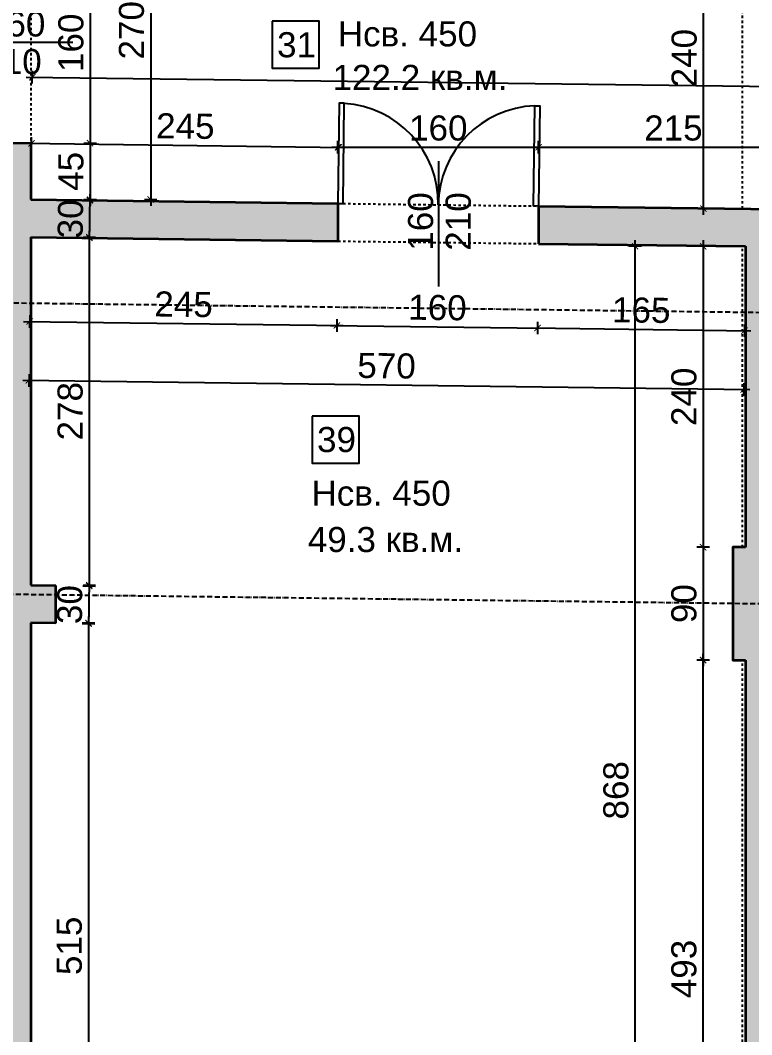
# Model space of a CAD drawing. Header units: inches. Extents: x -72385 to 39588, y -6525 to 66685.
# Drawn here: x -45348 to -44765, y 22470 to 23279 of the extents above; entities that cross this region are included whole.
import ezdxf

# ---------------------------------------------------------------- set-up
doc = ezdxf.new("R2010")
doc.units = ezdxf.units.IN
doc.header["$MEASUREMENT"] = 0
doc.linetypes.add('DashDot', pattern=[0.6, 0.4, -0.1, 0, -0.1])
doc.linetypes.add('Hidden', pattern=[0.4, 0.2, -0.2])
for name, color, linetype, lineweight in [('Врати', 251, 'Continuous', 25), ('Линия на разрез', 252, 'DashDot', 25), ('Надписи Hсв', 252, 'Continuous', 25), ('Надписи врати', 252, 'Continuous', 25), ('Надписи коти вътрешни', 252, 'Continuous', 25), ('Надписи номера на пом.', 252, 'Continuous', 25), ('Надписи площ', 252, 'Continuous', 25), ('Оси', 252, 'DashDot', 25), ('Пунктир', 253, 'Hidden', 25), ('Разрезни линии', 7, 'Continuous', 35), ('Щрих стени', 254, 'Continuous', 25)]:
    doc.layers.add(name, color=color, linetype=linetype, lineweight=lineweight)
doc.styles.add('Arial Regular', font='arial.ttf')
doc.styles.get("Standard").update_dxf_attribs({"font": 'arial.ttf'})
doc.dimstyles.new('Annotative', dxfattribs={"dimscale": 0, "dimtxt": 20, "dimasz": 5, "dimexe": 5, "dimexo": 5, "dimgap": 5, "dimtad": 1, "dimdec": 0, "dimzin": 0, "dimdsep": 46, "dimtxsty": 'Standard', "dimblk": 'ARCHTICK', "dimcen": 5, "dimdle": 5, "dimadec": 0, "dimazin": 0, "dimtfac": 1, "dimtdec": 0, "dimtofl": 0, "dimtmove": 0, "dimatfit": 3, "dimldrblk": 'ARCHTICK', "dimfxl": 5, "dimfxlon": 1, "dimtolj": 1, "dimtzin": 0, "dimarcsym": 1})

# ---------------------------------------------------------------- blocks, each defined once
blk = doc.blocks.new('_ArchTick')
at = {"color": 0, "linetype": 'ByBlock', "const_width": 0.15}
blk.add_lwpolyline([(-0.5, -0.5), (0.5, 0.5)], dxfattribs=at)
blk = doc.blocks.new('*D7415')
at = {"layer": 'Defpoints', "color": 0, "ltscale": 50, "transparency": 16777216}
for p in [(-45339.84, 22798.56), (-45339.84, 22283.52), (-45293.79, 22283.52)]:
    blk.add_point(p, dxfattribs=at)
at = {"layer": 'Надписи коти вътрешни', "color": 0, "lineweight": -2, "ltscale": 50, "transparency": 16777216}
for p, q in [((-45293.79, 22803.56), (-45293.79, 22278.52)), ((-45298.79, 22798.56), (-45288.79, 22798.56)), ((-45298.79, 22283.52), (-45288.79, 22283.52))]:
    blk.add_line(p, q, dxfattribs=at)
at = {"layer": 'Надписи коти вътрешни', "color": 0, "lineweight": -2, "ltscale": 50, "transparency": 16777216, "xscale": 5, "yscale": 5, "zscale": 5}
for p, rotation in [((-45293.79, 22798.56), 90), ((-45293.79, 22283.52), 270)]:
    blk.add_blockref('_ArchTick', p, dxfattribs=dict(at, rotation=rotation))
at = {"layer": 'Надписи коти вътрешни', "color": 0, "ltscale": 50, "transparency": 16777216, "insert": (-45309, 22541.04), "char_height": 20, "attachment_point": 5, "rotation": 90}
blk.add_mtext('\\A1;515', dxfattribs=at)
blk = doc.blocks.new('*D7414')
at = {"layer": 'Defpoints', "color": 0, "ltscale": 50, "transparency": 16777216}
for p in [(-45319.84, 22828.31), (-45320.22, 22798.31), (-45293.73, 22797.97)]:
    blk.add_point(p, dxfattribs=at)
at = {"layer": 'Надписи коти вътрешни', "color": 0, "lineweight": -2, "ltscale": 50, "transparency": 16777216}
for p, q in [((-45298.34, 22828.03), (-45288.35, 22827.91)), ((-45293.28, 22832.97), (-45293.79, 22792.97)), ((-45298.73, 22798.04), (-45288.73, 22797.91))]:
    blk.add_line(p, q, dxfattribs=at)
at = {"layer": 'Надписи коти вътрешни', "color": 0, "lineweight": -2, "ltscale": 50, "transparency": 16777216, "xscale": 5, "yscale": 5, "zscale": 5}
for p, rotation in [((-45293.35, 22827.97), 89.2706286525493), ((-45293.73, 22797.97), 269.2706286525493)]:
    blk.add_blockref('_ArchTick', p, dxfattribs=dict(at, rotation=rotation))
at = {"layer": 'Надписи коти вътрешни', "color": 0, "ltscale": 50, "transparency": 16777216, "insert": (-45308.75, 22813.17), "char_height": 20, "attachment_point": 5, "rotation": 89.27063}
blk.add_mtext('\\A1;30', dxfattribs=at)
blk = doc.blocks.new('*D7413')
at = {"layer": 'Defpoints', "color": 0, "ltscale": 50, "transparency": 16777216}
for p in [(-45339.84, 23106.09), (-45339.84, 22828.56), (-45293.16, 22828.56)]:
    blk.add_point(p, dxfattribs=at)
at = {"layer": 'Надписи коти вътрешни', "color": 0, "lineweight": -2, "ltscale": 50, "transparency": 16777216}
for p, q in [((-45293.16, 23111.09), (-45293.16, 22823.56)), ((-45298.16, 23106.09), (-45288.16, 23106.09)), ((-45298.16, 22828.56), (-45288.16, 22828.56))]:
    blk.add_line(p, q, dxfattribs=at)
at = {"layer": 'Надписи коти вътрешни', "color": 0, "lineweight": -2, "ltscale": 50, "transparency": 16777216, "xscale": 5, "yscale": 5, "zscale": 5}
for p, rotation in [((-45293.16, 23106.09), 90), ((-45293.16, 22828.56), 270)]:
    blk.add_blockref('_ArchTick', p, dxfattribs=dict(at, rotation=rotation))
at = {"layer": 'Надписи коти вътрешни', "color": 0, "ltscale": 50, "transparency": 16777216, "insert": (-45308.37, 22967.32), "char_height": 20, "attachment_point": 5, "rotation": 90}
blk.add_mtext('\\A1;278', dxfattribs=at)
blk = doc.blocks.new('*D2930')
at = {"layer": 'Defpoints', "color": 0, "ltscale": 50, "transparency": 16777216}
for p in [(-45339.84, 23106.09), (-45094.84, 23102.97), (-45095.69, 23035.72)]:
    blk.add_point(p, dxfattribs=at)
at = {"layer": 'Надписи коти вътрешни', "color": 0, "lineweight": -2, "ltscale": 50, "transparency": 16777216}
for p, q in [((-45345.69, 23038.9), (-45090.69, 23035.66)), ((-45340.63, 23043.84), (-45340.76, 23033.84)), ((-45095.63, 23040.72), (-45095.76, 23030.72))]:
    blk.add_line(p, q, dxfattribs=at)
at = {"layer": 'Надписи коти вътрешни', "color": 0, "lineweight": -2, "ltscale": 50, "transparency": 16777216, "xscale": 5, "yscale": 5, "zscale": 5}
for p, rotation in [((-45340.69, 23038.84), 179.2706286525496), ((-45095.69, 23035.72), 359.2706286525496)]:
    blk.add_blockref('_ArchTick', p, dxfattribs=dict(at, rotation=rotation))
at = {"layer": 'Надписи коти вътрешни', "color": 0, "ltscale": 50, "transparency": 16777216, "insert": (-45218, 23052.49), "char_height": 20, "attachment_point": 5, "rotation": 359.27063}
blk.add_mtext('\\A1;245', dxfattribs=at)
blk = doc.blocks.new('*D2931')
at = {"layer": 'Defpoints', "color": 0, "ltscale": 50, "transparency": 16777216}
for p in [(-45094.84, 23102.97), (-44934.84, 23100.93), (-44935.69, 23033.68)]:
    blk.add_point(p, dxfattribs=at)
at = {"layer": 'Надписи коти вътрешни', "color": 0, "lineweight": -2, "ltscale": 50, "transparency": 16777216}
for p, q in [((-45095.63, 23040.72), (-45095.76, 23030.72)), ((-44935.63, 23038.68), (-44935.76, 23028.68)), ((-45100.69, 23035.78), (-44930.69, 23033.62))]:
    blk.add_line(p, q, dxfattribs=at)
at = {"layer": 'Надписи коти вътрешни', "color": 0, "lineweight": -2, "ltscale": 50, "transparency": 16777216, "xscale": 5, "yscale": 5, "zscale": 5}
for p, rotation in [((-45095.69, 23035.72), 179.2706286525489), ((-44935.69, 23033.68), 359.2706286525489)]:
    blk.add_blockref('_ArchTick', p, dxfattribs=dict(at, rotation=rotation))
at = {"layer": 'Надписи коти вътрешни', "color": 0, "ltscale": 50, "transparency": 16777216, "insert": (-45015.5, 23049.91), "char_height": 20, "attachment_point": 5, "rotation": 359.27063}
blk.add_mtext('\\A1;160', dxfattribs=at)
blk = doc.blocks.new('*D2932')
at = {"layer": 'Defpoints', "color": 0, "ltscale": 50, "transparency": 16777216}
for p in [(-44934.84, 23100.93), (-44769.84, 23098.83), (-44770.69, 23031.58)]:
    blk.add_point(p, dxfattribs=at)
at = {"layer": 'Надписи коти вътрешни', "color": 0, "lineweight": -2, "ltscale": 50, "transparency": 16777216}
for p, q in [((-44935.63, 23038.68), (-44935.76, 23028.68)), ((-44940.69, 23033.75), (-44765.69, 23031.52)), ((-44770.63, 23036.58), (-44770.76, 23026.58))]:
    blk.add_line(p, q, dxfattribs=at)
at = {"layer": 'Надписи коти вътрешни', "color": 0, "lineweight": -2, "ltscale": 50, "transparency": 16777216, "xscale": 5, "yscale": 5, "zscale": 5}
for p, rotation in [((-44935.69, 23033.68), 179.2706286525474), ((-44770.69, 23031.58), 359.2706286525474)]:
    blk.add_blockref('_ArchTick', p, dxfattribs=dict(at, rotation=rotation))
at = {"layer": 'Надписи коти вътрешни', "color": 0, "ltscale": 50, "transparency": 16777216, "insert": (-44853, 23047.84), "char_height": 20, "attachment_point": 5, "rotation": 359.27063}
blk.add_mtext('\\A1;165', dxfattribs=at)
blk = doc.blocks.new('*D4601')
at = {"layer": 'Defpoints', "color": 0, "ltscale": 50, "transparency": 16777216}
for p in [(-45339.84, 23106.09), (-44769.84, 23098.83), (-44771.29, 22984.65)]:
    blk.add_point(p, dxfattribs=at)
at = {"layer": 'Надписи коти вътрешни', "color": 0, "lineweight": -2, "ltscale": 50, "transparency": 16777216}
for p, q in [((-45346.29, 22991.97), (-44766.29, 22984.59)), ((-45341.23, 22996.91), (-45341.35, 22986.91)), ((-44771.23, 22989.65), (-44771.35, 22979.66))]:
    blk.add_line(p, q, dxfattribs=at)
at = {"layer": 'Надписи коти вътрешни', "color": 0, "lineweight": -2, "ltscale": 50, "transparency": 16777216, "xscale": 5, "yscale": 5, "zscale": 5}
for p, rotation in [((-45341.29, 22991.91), 179.2706286525491), ((-44771.29, 22984.65), 359.2706286525491)]:
    blk.add_blockref('_ArchTick', p, dxfattribs=dict(at, rotation=rotation))
at = {"layer": 'Надписи коти вътрешни', "color": 0, "ltscale": 50, "transparency": 16777216, "insert": (-45056.1, 23003.49), "char_height": 20, "attachment_point": 5, "rotation": 359.27063}
blk.add_mtext('\\A1;570', dxfattribs=at)
blk = doc.blocks.new('*D2958')
at = {"layer": 'Defpoints', "color": 0, "ltscale": 50, "transparency": 16777216}
for p in [(-44769.84, 23098.83), (-44803.66, 22858.81), (-44769.84, 22858.81)]:
    blk.add_point(p, dxfattribs=at)
at = {"layer": 'Надписи коти вътрешни', "color": 0, "lineweight": -2, "ltscale": 50, "transparency": 16777216}
for p, q in [((-44803.66, 23103.83), (-44803.66, 22853.81)), ((-44798.66, 23098.83), (-44808.66, 23098.83)), ((-44798.66, 22858.81), (-44808.66, 22858.81))]:
    blk.add_line(p, q, dxfattribs=at)
at = {"layer": 'Надписи коти вътрешни', "color": 0, "lineweight": -2, "ltscale": 50, "transparency": 16777216, "xscale": 5, "yscale": 5, "zscale": 5}
for p, rotation in [((-44803.66, 23098.83), 90), ((-44803.66, 22858.81), 270)]:
    blk.add_blockref('_ArchTick', p, dxfattribs=dict(at, rotation=rotation))
at = {"layer": 'Надписи коти вътрешни', "color": 0, "ltscale": 50, "transparency": 16777216, "insert": (-44818.88, 22978.82), "char_height": 20, "attachment_point": 5, "rotation": 90}
blk.add_mtext('\\A1;240', dxfattribs=at)
blk = doc.blocks.new('*D2959')
at = {"layer": 'Defpoints', "color": 0, "ltscale": 50, "transparency": 16777216}
for p in [(-44779.84, 22858.94), (-44803.66, 22768.93), (-44779.84, 22768.93)]:
    blk.add_point(p, dxfattribs=at)
at = {"layer": 'Надписи коти вътрешни', "color": 0, "lineweight": -2, "ltscale": 50, "transparency": 16777216}
for p, q in [((-44803.66, 22863.94), (-44803.66, 22763.93)), ((-44798.66, 22858.94), (-44808.66, 22858.94)), ((-44798.66, 22768.93), (-44808.66, 22768.93))]:
    blk.add_line(p, q, dxfattribs=at)
at = {"layer": 'Надписи коти вътрешни', "color": 0, "lineweight": -2, "ltscale": 50, "transparency": 16777216, "xscale": 5, "yscale": 5, "zscale": 5}
for p, rotation in [((-44803.66, 22858.94), 90), ((-44803.66, 22768.93), 270)]:
    blk.add_blockref('_ArchTick', p, dxfattribs=dict(at, rotation=rotation))
at = {"layer": 'Надписи коти вътрешни', "color": 0, "ltscale": 50, "transparency": 16777216, "insert": (-44818.88, 22813.93), "char_height": 20, "attachment_point": 5, "rotation": 90}
blk.add_mtext('\\A1;90', dxfattribs=at)
blk = doc.blocks.new('*D2960')
at = {"layer": 'Defpoints', "color": 0, "ltscale": 50, "transparency": 16777216}
for p in [(-44803.66, 22768.83), (-44772.34, 22768.83), (-44772.34, 22276.29)]:
    blk.add_point(p, dxfattribs=at)
at = {"layer": 'Надписи коти вътрешни', "color": 0, "lineweight": -2, "ltscale": 50, "transparency": 16777216}
for p, q in [((-44803.66, 22271.29), (-44803.66, 22773.83)), ((-44798.66, 22768.83), (-44808.66, 22768.83)), ((-44798.66, 22276.29), (-44808.66, 22276.29))]:
    blk.add_line(p, q, dxfattribs=at)
at = {"layer": 'Надписи коти вътрешни', "color": 0, "lineweight": -2, "ltscale": 50, "transparency": 16777216, "xscale": 5, "yscale": 5, "zscale": 5}
for p, rotation in [((-44803.66, 22768.83), 90), ((-44803.66, 22276.29), 270)]:
    blk.add_blockref('_ArchTick', p, dxfattribs=dict(at, rotation=rotation))
at = {"layer": 'Надписи коти вътрешни', "color": 0, "ltscale": 50, "transparency": 16777216, "insert": (-44818.88, 22522.56), "char_height": 20, "attachment_point": 5, "rotation": 90}
blk.add_mtext('\\A1;493', dxfattribs=at)
blk = doc.blocks.new('*D4109')
at = {"layer": 'Defpoints', "color": 0, "ltscale": 50, "transparency": 16777216}
for p in [(-44857.91, 23098.86), (-44772.34, 23098.86), (-44772.34, 22231.29)]:
    blk.add_point(p, dxfattribs=at)
at = {"layer": 'Надписи коти вътрешни', "color": 0, "lineweight": -2, "ltscale": 50, "transparency": 16777216}
for p, q in [((-44857.91, 22226.29), (-44857.91, 23103.86)), ((-44852.91, 23098.86), (-44862.91, 23098.86)), ((-44852.91, 22231.29), (-44862.91, 22231.29))]:
    blk.add_line(p, q, dxfattribs=at)
at = {"layer": 'Надписи коти вътрешни', "color": 0, "lineweight": -2, "ltscale": 50, "transparency": 16777216, "xscale": 5, "yscale": 5, "zscale": 5}
for p, rotation in [((-44857.91, 23098.86), 90), ((-44857.91, 22231.29), 270)]:
    blk.add_blockref('_ArchTick', p, dxfattribs=dict(at, rotation=rotation))
at = {"layer": 'Надписи коти вътрешни', "color": 0, "ltscale": 50, "transparency": 16777216, "insert": (-44873.12, 22665.08), "char_height": 20, "attachment_point": 5, "rotation": 90}
blk.add_mtext('\\A1;868', dxfattribs=at)
blk = doc.blocks.new('*D3027')
at = {"layer": 'Defpoints', "color": 0, "ltscale": 50, "transparency": 16777216}
for p in [(-45094.27, 23177.82), (-45339.84, 23136.09), (-45094.84, 23132.97)]:
    blk.add_point(p, dxfattribs=at)
at = {"layer": 'Надписи коти вътрешни', "color": 0, "lineweight": -2, "ltscale": 50, "transparency": 16777216}
for p, q in [((-45339.33, 23175.94), (-45339.2, 23185.93)), ((-45344.27, 23181), (-45089.27, 23177.75)), ((-45094.33, 23172.82), (-45094.2, 23182.82))]:
    blk.add_line(p, q, dxfattribs=at)
at = {"layer": 'Надписи коти вътрешни', "color": 0, "lineweight": -2, "ltscale": 50, "transparency": 16777216, "xscale": 5, "yscale": 5, "zscale": 5}
for p, rotation in [((-45339.27, 23180.94), 179.2706286525487), ((-45094.27, 23177.82), 359.2706286525487)]:
    blk.add_blockref('_ArchTick', p, dxfattribs=dict(at, rotation=rotation))
at = {"layer": 'Надписи коти вътрешни', "color": 0, "ltscale": 50, "transparency": 16777216, "insert": (-45216.57, 23194.59), "char_height": 20, "attachment_point": 5, "rotation": 359.27063}
blk.add_mtext('\\A1;245', dxfattribs=at)
blk = doc.blocks.new('*D3028')
at = {"layer": 'Defpoints', "color": 0, "ltscale": 50, "transparency": 16777216}
for p in [(-44934.84, 23177.82), (-45094.84, 23132.97), (-44934.84, 23130.93)]:
    blk.add_point(p, dxfattribs=at)
at = {"layer": 'Надписи коти вътрешни', "color": 0, "lineweight": -2, "ltscale": 50, "transparency": 16777216}
for p, q in [((-45099.84, 23177.82), (-44929.84, 23177.82)), ((-45094.84, 23172.82), (-45094.84, 23182.82)), ((-44934.84, 23172.82), (-44934.84, 23182.82))]:
    blk.add_line(p, q, dxfattribs=at)
at = {"layer": 'Надписи коти вътрешни', "color": 0, "lineweight": -2, "ltscale": 50, "transparency": 16777216, "xscale": 5, "yscale": 5, "zscale": 5, "rotation": 180}
blk.add_blockref('_ArchTick', (-45094.84, 23177.82), dxfattribs=at)
at = {"layer": 'Надписи коти вътрешни', "color": 0, "lineweight": -2, "ltscale": 50, "transparency": 16777216, "xscale": 5, "yscale": 5, "zscale": 5}
blk.add_blockref('_ArchTick', (-44934.84, 23177.82), dxfattribs=at)
at = {"layer": 'Надписи коти вътрешни', "color": 0, "ltscale": 50, "transparency": 16777216, "insert": (-45014.84, 23193.04), "char_height": 20, "attachment_point": 5}
blk.add_mtext('\\A1;160', dxfattribs=at)
blk = doc.blocks.new('*D3029')
at = {"layer": 'Defpoints', "color": 0, "ltscale": 50, "transparency": 16777216}
for p in [(-44719.84, 23177.82), (-44934.84, 23130.93), (-44719.84, 23128.2)]:
    blk.add_point(p, dxfattribs=at)
at = {"layer": 'Надписи коти вътрешни', "color": 0, "lineweight": -2, "ltscale": 50, "transparency": 16777216}
for p, q in [((-44939.84, 23177.82), (-44714.84, 23177.82)), ((-44934.84, 23172.82), (-44934.84, 23182.82)), ((-44719.84, 23172.82), (-44719.84, 23182.82))]:
    blk.add_line(p, q, dxfattribs=at)
at = {"layer": 'Надписи коти вътрешни', "color": 0, "lineweight": -2, "ltscale": 50, "transparency": 16777216, "xscale": 5, "yscale": 5, "zscale": 5, "rotation": 180}
blk.add_blockref('_ArchTick', (-44934.84, 23177.82), dxfattribs=at)
at = {"layer": 'Надписи коти вътрешни', "color": 0, "lineweight": -2, "ltscale": 50, "transparency": 16777216, "xscale": 5, "yscale": 5, "zscale": 5}
blk.add_blockref('_ArchTick', (-44719.84, 23177.82), dxfattribs=at)
at = {"layer": 'Надписи коти вътрешни', "color": 0, "ltscale": 50, "transparency": 16777216, "insert": (-44827.34, 23193.04), "char_height": 20, "attachment_point": 5}
blk.add_mtext('\\A1;215', dxfattribs=at)
blk = doc.blocks.new('*D7410')
at = {"layer": 'Defpoints', "color": 0, "ltscale": 50, "transparency": 16777216}
for p in [(-45339.84, 23341.1), (-45339.84, 23181.09), (-45292.55, 23181.09)]:
    blk.add_point(p, dxfattribs=at)
at = {"layer": 'Надписи коти вътрешни', "color": 0, "lineweight": -2, "ltscale": 50, "transparency": 16777216}
for p, q in [((-45292.55, 23346.1), (-45292.55, 23176.09)), ((-45297.55, 23341.1), (-45287.55, 23341.1)), ((-45297.55, 23181.09), (-45287.55, 23181.09))]:
    blk.add_line(p, q, dxfattribs=at)
at = {"layer": 'Надписи коти вътрешни', "color": 0, "lineweight": -2, "ltscale": 50, "transparency": 16777216, "xscale": 5, "yscale": 5, "zscale": 5}
for p, rotation in [((-45292.55, 23341.1), 90), ((-45292.55, 23181.09), 270)]:
    blk.add_blockref('_ArchTick', p, dxfattribs=dict(at, rotation=rotation))
at = {"layer": 'Надписи коти вътрешни', "color": 0, "ltscale": 50, "transparency": 16777216, "insert": (-45307.76, 23261.1), "char_height": 20, "attachment_point": 5, "rotation": 90}
blk.add_mtext('\\A1;160', dxfattribs=at)
blk = doc.blocks.new('*D7411')
at = {"layer": 'Defpoints', "color": 0, "ltscale": 50, "transparency": 16777216}
for p in [(-45339.84, 23181.09), (-45339.84, 23136.09), (-45292.55, 23136.09)]:
    blk.add_point(p, dxfattribs=at)
at = {"layer": 'Надписи коти вътрешни', "color": 0, "lineweight": -2, "ltscale": 50, "transparency": 16777216}
for p, q in [((-45292.55, 23186.09), (-45292.55, 23131.09)), ((-45297.55, 23181.09), (-45287.55, 23181.09)), ((-45297.55, 23136.09), (-45287.55, 23136.09))]:
    blk.add_line(p, q, dxfattribs=at)
at = {"layer": 'Надписи коти вътрешни', "color": 0, "lineweight": -2, "ltscale": 50, "transparency": 16777216, "xscale": 5, "yscale": 5, "zscale": 5}
for p, rotation in [((-45292.55, 23181.09), 90), ((-45292.55, 23136.09), 270)]:
    blk.add_blockref('_ArchTick', p, dxfattribs=dict(at, rotation=rotation))
at = {"layer": 'Надписи коти вътрешни', "color": 0, "ltscale": 50, "transparency": 16777216, "insert": (-45307.72, 23158.59), "char_height": 20, "attachment_point": 5, "rotation": 90}
blk.add_mtext('\\A1;45', dxfattribs=at)
blk = doc.blocks.new('*D3063')
at = {"layer": 'Defpoints', "color": 0, "ltscale": 50, "transparency": 16777216}
for p in [(-45339.84, 23406.11), (-45339.84, 23136.09), (-45244.22, 23136.09)]:
    blk.add_point(p, dxfattribs=at)
at = {"layer": 'Надписи коти вътрешни', "color": 0, "lineweight": -2, "ltscale": 50, "transparency": 16777216}
for p, q in [((-45244.22, 23411.11), (-45244.22, 23131.09)), ((-45249.22, 23406.11), (-45239.22, 23406.11)), ((-45249.22, 23136.09), (-45239.22, 23136.09))]:
    blk.add_line(p, q, dxfattribs=at)
at = {"layer": 'Надписи коти вътрешни', "color": 0, "lineweight": -2, "ltscale": 50, "transparency": 16777216, "xscale": 5, "yscale": 5, "zscale": 5}
for p, rotation in [((-45244.22, 23406.11), 90), ((-45244.22, 23136.09), 270)]:
    blk.add_blockref('_ArchTick', p, dxfattribs=dict(at, rotation=rotation))
at = {"layer": 'Надписи коти вътрешни', "color": 0, "ltscale": 50, "transparency": 16777216, "insert": (-45259.44, 23271.1), "char_height": 20, "attachment_point": 5, "rotation": 90}
blk.add_mtext('\\A1;270', dxfattribs=at)
blk = doc.blocks.new('*D3065')
at = {"layer": 'Defpoints', "color": 0, "ltscale": 50, "transparency": 16777216}
for p in [(-44803.44, 23368.83), (-44772.34, 23368.83), (-44772.34, 23128.86)]:
    blk.add_point(p, dxfattribs=at)
at = {"layer": 'Надписи коти вътрешни', "color": 0, "lineweight": -2, "ltscale": 50, "transparency": 16777216}
for p, q in [((-44803.44, 23123.86), (-44803.44, 23373.83)), ((-44798.44, 23368.83), (-44808.44, 23368.83)), ((-44798.44, 23128.86), (-44808.44, 23128.86))]:
    blk.add_line(p, q, dxfattribs=at)
at = {"layer": 'Надписи коти вътрешни', "color": 0, "lineweight": -2, "ltscale": 50, "transparency": 16777216, "xscale": 5, "yscale": 5, "zscale": 5}
for p, rotation in [((-44803.44, 23368.83), 90), ((-44803.44, 23128.86), 270)]:
    blk.add_blockref('_ArchTick', p, dxfattribs=dict(at, rotation=rotation))
at = {"layer": 'Надписи коти вътрешни', "color": 0, "ltscale": 50, "transparency": 16777216, "insert": (-44818.66, 23248.85), "char_height": 20, "attachment_point": 5, "rotation": 90}
blk.add_mtext('\\A1;240', dxfattribs=at)
blk = doc.blocks.new('*D4619')
at = {"layer": 'Defpoints', "color": 0, "ltscale": 50, "transparency": 16777216}
for p in [(-41141.09, 23180.29), (-45339.84, 23136.09), (-41142.34, 23082.65)]:
    blk.add_point(p, dxfattribs=at)
at = {"layer": 'Надписи коти вътрешни', "color": 0, "lineweight": -2, "ltscale": 50, "transparency": 16777216}
for p, q in [((-45343.59, 23233.79), (-41136.09, 23180.23)), ((-45338.66, 23228.73), (-45338.53, 23238.73)), ((-41141.16, 23175.29), (-41141.03, 23185.29))]:
    blk.add_line(p, q, dxfattribs=at)
at = {"layer": 'Надписи коти вътрешни', "color": 0, "lineweight": -2, "ltscale": 50, "transparency": 16777216, "xscale": 5, "yscale": 5, "zscale": 5}
for p, rotation in [((-45338.59, 23233.73), 179.270628652549), ((-41141.09, 23180.29), 359.270628652549)]:
    blk.add_blockref('_ArchTick', p, dxfattribs=dict(at, rotation=rotation))
at = {"layer": 'Надписи коти вътрешни', "color": 0, "ltscale": 50, "transparency": 16777216, "insert": (-43239.65, 23222.22), "char_height": 20, "attachment_point": 5, "rotation": 359.27063}
blk.add_mtext('\\A1;4198', dxfattribs=at)
blk = doc.blocks.new('*D7412')
at = {"layer": 'Defpoints', "color": 0, "ltscale": 10, "transparency": 16777216}
for p in [(-45279.85, 23135.32), (-45293.1, 23105.49), (-45280.24, 23105.33)]:
    blk.add_point(p, dxfattribs=at)
at = {"layer": 'Надписи коти вътрешни', "color": 0, "lineweight": -2, "ltscale": 10, "transparency": 16777216}
for p, q in [((-45287.72, 23135.42), (-45297.71, 23135.55)), ((-45292.65, 23140.49), (-45293.16, 23100.49)), ((-45288.1, 23105.43), (-45298.1, 23105.55))]:
    blk.add_line(p, q, dxfattribs=at)
at = {"layer": 'Надписи коти вътрешни', "color": 0, "lineweight": -2, "ltscale": 10, "transparency": 16777216, "xscale": 5, "yscale": 5, "zscale": 5}
for p, rotation in [((-45292.72, 23135.49), 89.27062865254923), ((-45293.1, 23105.49), 269.2706286525492)]:
    blk.add_blockref('_ArchTick', p, dxfattribs=dict(at, rotation=rotation))
at = {"layer": 'Надписи коти вътрешни', "color": 0, "ltscale": 10, "transparency": 16777216, "insert": (-45308.12, 23120.68), "char_height": 20, "attachment_point": 5, "rotation": 89.27063}
blk.add_mtext('\\A1;30', dxfattribs=at)

msp = doc.modelspace()

# ---------------------------------------------------------------- hatches: boundary and pattern name
at = {"layer": 'Щрих стени', "ltscale": 10}
h = msp.add_hatch(color=256, dxfattribs=at)
h.dxf.hatch_style = 1
h.paths.add_polyline_path([(-46719.84, 22853.63), (-46889.84, 22855.8), (-46889.84, 22825.79), (-46869.84, 22825.54), (-46869.84, 22288), (-46872.34, 22288.03), (-46872.34, 22223.02), (-46837.34, 22222.58), (-46837.34, 22287.58), (-46839.84, 22287.61), (-46839.84, 22825.16), (-46719.84, 22823.63)])
h.paths.add_polyline_path([(-46449.84, 22850.2), (-46619.84, 22852.36), (-46619.84, 22822.36), (-46572.34, 22821.75), (-46572.34, 22219.2), (-46537.34, 22218.76), (-46537.34, 22821.31), (-46449.84, 22820.19)])
h.paths.add_polyline_path([(-46219.84, 22847.27), (-46289.84, 22848.16), (-46289.84, 22818.16), (-46219.84, 22817.26)])
h.paths.add_polyline_path([(-45859.84, 22842.68), (-46059.84, 22845.23), (-46059.84, 22815.23), (-45972.34, 22814.11), (-45972.34, 22211.56), (-45937.34, 22211.12), (-45937.34, 22813.67), (-45859.84, 22812.68)])
h.paths.add_polyline_path([(-45319.84, 22828.31), (-45339.84, 22828.56), (-45339.84, 23106.09), (-45094.84, 23102.97), (-45094.84, 23132.97), (-45339.84, 23136.09), (-45339.84, 23181.09), (-45369.84, 23181.47), (-45369.84, 22846.45), (-45389.84, 22846.7), (-45389.84, 22836.7), (-45759.84, 22841.41), (-45759.84, 22811.41), (-45369.84, 22806.44), (-45369.84, 22736.44), (-45429.84, 22737.2), (-45429.84, 22607.19), (-45369.84, 22606.43), (-45369.84, 22283.9), (-45372.34, 22283.93), (-45372.34, 22203.93), (-45337.34, 22203.48), (-45337.34, 22283.49), (-45339.84, 22283.52), (-45339.84, 22798.56), (-45319.84, 22798.31)])
h.paths.add_polyline_path([(-45637.34, 22272.31), (-45672.34, 22272.75), (-45672.34, 22207.75), (-45637.34, 22207.3)], flags=17)
h.paths.add_polyline_path([(-45037.34, 22234.66), (-45072.34, 22235.11), (-45072.34, 22200.11), (-45037.34, 22199.66)])
h.paths.add_polyline_path([(-44729.84, 22828.3), (-44699.84, 22827.92), (-44699.84, 22857.92), (-44739.84, 22858.43), (-44739.84, 23098.45), (-44719.84, 23098.19), (-44719.84, 23128.2), (-44934.84, 23130.93), (-44934.84, 23100.93), (-44769.84, 23098.83), (-44769.84, 22858.81), (-44779.84, 22858.94), (-44779.84, 22768.93), (-44769.84, 22768.8), (-44769.84, 22276.26), (-44772.34, 22276.29), (-44772.34, 22196.29), (-44737.34, 22195.84), (-44737.34, 22275.85), (-44739.84, 22275.88), (-44739.84, 22768.42), (-44729.84, 22768.29)])

# ---------------------------------------------------------------- linework, layer by layer
at = {"layer": 'Врати', "ltscale": 50}
for points in [[(-45094.84, 23132.97), (-45090.84, 23132.92), (-45089.82, 23212.92), (-45093.82, 23212.97)], [(-44934.84, 23130.93), (-44938.84, 23130.98), (-44937.82, 23210.98), (-44933.82, 23210.93)]]:
    msp.add_lwpolyline(points, close=True, dxfattribs=at)
for centre, start, end in [((-45094.84, 23132.97), 359.27063, 86.40464), ((-44934.84, 23130.93), 92.13661, 179.27063)]:
    msp.add_arc(centre, 80.01, start, end, dxfattribs=at)
at = {"layer": 'Линия на разрез', "ltscale": 10}
msp.add_lwpolyline([(-52598.95, 23194.44), (-52599.57, 23146), (-41314.83, 23002.34), (-41314.83, 22502.3), (-40059.7, 22486.32), (-40059.06, 22536.61)], dxfattribs=at)
at = {"layer": 'Надписи врати', "ltscale": 50}
for p, q in [((-45406.4, 23261.62), (-45306.4, 23261.62)), ((-45014.48, 23066.66), (-45014.48, 23166.66))]:
    msp.add_line(p, q, dxfattribs=at)
at = {"layer": 'Надписи номера на пом.', "ltscale": 50}
for points in [[(-45147.28, 23278.26), (-45147.28, 23240.76), (-45109.78, 23240.76), (-45109.78, 23278.26)], [(-45115.41, 22963.45), (-45115.41, 22925.95), (-45077.91, 22925.95), (-45077.91, 22963.45)]]:
    msp.add_lwpolyline(points, close=True, dxfattribs=at)
at = {"layer": 'Оси', "ltscale": 10}
msp.add_lwpolyline([(-39839.84, 22751.04), (-51384.84, 22898.02), (-51384.84, 23028.03), (-52799.84, 23046.04)], dxfattribs=at)
at = {"layer": 'Пунктир', "ltscale": 10}
for p, q in [((-44772.34, 23128.86), (-44772.34, 23368.83)), ((-45339.84, 23341.1), (-45339.84, 23181.09)), ((-45094.84, 23132.97), (-44934.84, 23130.93)), ((-45094.84, 23102.97), (-44934.84, 23100.93)), ((-44772.34, 22858.84), (-44772.34, 23098.86)), ((-44772.34, 22276.29), (-44772.34, 22768.83))]:
    msp.add_line(p, q, dxfattribs=at)
at = {"layer": 'Разрезни линии', "ltscale": 50}
for p, q in [((-45369.84, 23181.47), (-45339.84, 23181.09)), ((-45339.84, 23181.09), (-45339.84, 23136.09)), ((-45339.84, 23136.09), (-45094.84, 23132.97)), ((-45094.84, 23132.97), (-45094.84, 23102.97)), ((-44934.84, 23130.93), (-44934.84, 23100.93)), ((-44934.84, 23130.93), (-44719.84, 23128.2)), ((-45339.84, 23106.09), (-45339.84, 22828.56)), ((-45339.84, 23106.09), (-45094.84, 23102.97)), ((-44934.84, 23100.93), (-44769.84, 23098.83)), ((-44769.84, 23098.83), (-44769.84, 22858.81)), ((-45339.84, 22828.56), (-45319.84, 22828.31)), ((-45319.84, 22798.31), (-45319.84, 22828.31)), ((-45339.84, 22798.56), (-45339.84, 22283.52)), ((-45319.84, 22798.31), (-45339.84, 22798.56)), ((-44769.84, 22768.8), (-44769.84, 22276.26))]:
    msp.add_line(p, q, dxfattribs=at)
msp.add_lwpolyline([(-44769.84, 22858.81), (-44779.84, 22858.94), (-44779.84, 22768.93), (-44769.84, 22768.8)], dxfattribs=at)

# ---------------------------------------------------------------- texts
at = {"layer": 'Надписи Hсв', "ltscale": 100, "char_height": 20, "width": 180.4891, "attachment_point": 1, "style": 'Arial Regular'}
for insert in [(-45095.04, 23278.21), (-45115.99, 22911.99)]:
    msp.add_mtext('\\pxt8;Hсв. 450', dxfattribs=dict(at, insert=insert))
at = {"layer": 'Надписи врати', "ltscale": 100, "char_height": 20, "width": 180.4891, "attachment_point": 1, "style": 'Arial Regular'}
for s, insert in [('160', (-45374.82, 23286.13)), ('210', (-45377.73, 23256.13))]:
    msp.add_mtext(s, dxfattribs=dict(at, insert=insert))
at = {"layer": 'Надписи врати', "ltscale": 100, "char_height": 20, "width": 180.4891, "attachment_point": 1, "rotation": 90, "style": 'Arial Regular'}
for s, insert in [('160', (-45039, 23095.32)), ('210', (-45009, 23095.32))]:
    msp.add_mtext(s, dxfattribs=dict(at, insert=insert))
at = {"layer": 'Надписи номера на пом.', "ltscale": 100, "char_height": 20, "width": 180.4891, "attachment_point": 1, "style": 'Arial Regular'}
for s, insert in [('\\pxqc;31', (-45218.13, 23269.58)), ('\\pxqc;39', (-45186.27, 22954.77))]:
    msp.add_mtext(s, dxfattribs=dict(at, insert=insert))
at = {"layer": 'Надписи площ', "ltscale": 100, "char_height": 20, "width": 180.4891, "attachment_point": 1, "style": 'Arial Regular'}
for s, insert in [('122.2 кв.м.', (-45099.2, 23243.52)), ('49.3 кв.м.', (-45118.94, 22875.05))]:
    msp.add_mtext(s, dxfattribs=dict(at, insert=insert))

# ---------------------------------------------------------------- dimensions: what is measured, and where the dimension line sits
at = {"layer": 'Надписи коти вътрешни', "ltscale": 50}
for p1, p2, distance, picture, middle in [((-45339.84, 23406.11), (-45339.84, 23136.09), 95.61, '*D3063', (-45259.44, 23271.1)), ((-45339.84, 23136.09), (-41142.34, 23082.65), 97.65, '*D4619', (-43239.65, 23222.22)), ((-45339.84, 23136.09), (-45094.84, 23132.97), 44.85, '*D3027', (-45216.57, 23194.59)), ((-45339.84, 23181.09), (-45339.84, 23136.09), 47.29, '*D7411', (-45307.72, 23158.59)), ((-45339.84, 23106.09), (-44769.84, 23098.83), -114.18, '*D4601', (-45056.1, 23003.49)), ((-45339.84, 23106.09), (-45094.84, 23102.97), -67.25, '*D2930', (-45218, 23052.49)), ((-45094.84, 23102.97), (-44934.84, 23100.93), -67.25, '*D2931', (-45015.5, 23049.91)), ((-44934.84, 23100.93), (-44769.84, 23098.83), -67.25, '*D2932', (-44853, 23047.84))]:
    dim = msp.add_aligned_dim(p1=p1, p2=p2, distance=distance, dimstyle='Annotative', override={"dimscale": 0, "dimtix": 0, "dimtofl": 0, "dimtmove": 0, "dimatfit": 3}, dxfattribs=at)
    dim.commit()
    dim.dimension.update_dxf_attribs({"geometry": picture, "text_midpoint": middle})
for base, p1, p2, picture, middle in [((-44803.44, 23368.83), (-44772.34, 23128.86), (-44772.34, 23368.83), '*D3065', (-44818.66, 23248.85)), ((-45292.55, 23181.09), (-45339.84, 23341.1), (-45339.84, 23181.09), '*D7410', (-45307.76, 23261.1)), ((-45293.16, 22828.56), (-45339.84, 23106.09), (-45339.84, 22828.56), '*D7413', (-45308.37, 22967.32)), ((-44857.91, 23098.86), (-44772.34, 22231.29), (-44772.34, 23098.86), '*D4109', (-44873.12, 22665.08)), ((-44803.66, 22858.81), (-44769.84, 23098.83), (-44769.84, 22858.81), '*D2958', (-44818.88, 22978.82)), ((-44803.66, 22768.93), (-44779.84, 22858.94), (-44779.84, 22768.93), '*D2959', (-44818.88, 22813.93)), ((-45293.79, 22283.52), (-45339.84, 22798.56), (-45339.84, 22283.52), '*D7415', (-45309, 22541.04)), ((-44803.66, 22768.83), (-44772.34, 22276.29), (-44772.34, 22768.83), '*D2960', (-44818.88, 22522.56))]:
    dim = msp.add_linear_dim(base=base, p1=p1, p2=p2, angle=90, dimstyle='Annotative', override={"dimscale": 0, "dimtix": 0, "dimtofl": 0, "dimtmove": 0, "dimatfit": 3}, dxfattribs=at)
    dim.commit()
    dim.dimension.update_dxf_attribs({"geometry": picture, "text_midpoint": middle})
for base, p1, p2, picture, middle in [((-44934.84, 23177.82), (-45094.84, 23132.97), (-44934.84, 23130.93), '*D3028', (-45014.84, 23193.04)), ((-44719.84, 23177.82), (-44934.84, 23130.93), (-44719.84, 23128.2), '*D3029', (-44827.34, 23193.04))]:
    dim = msp.add_linear_dim(base=base, p1=p1, p2=p2, dimstyle='Annotative', override={"dimscale": 0, "dimtix": 0, "dimtofl": 0, "dimtmove": 0, "dimatfit": 3}, dxfattribs=at)
    dim.commit()
    dim.dimension.update_dxf_attribs({"geometry": picture, "text_midpoint": middle})
at = {"layer": 'Надписи коти вътрешни', "ltscale": 10}
dim = msp.add_linear_dim(base=(-45293.1, 23105.49), p1=(-45279.85, 23135.32), p2=(-45280.24, 23105.33), angle=269.27063, dimstyle='Annotative', override={"dimscale": 0, "dimtix": 0, "dimtofl": 0, "dimtmove": 0, "dimatfit": 3}, dxfattribs=at)
dim.commit()
dim.dimension.update_dxf_attribs({"geometry": '*D7412', "text_midpoint": (-45292.91, 23120.49), "dimtype": 129})
at = {"layer": 'Надписи коти вътрешни', "ltscale": 50}
dim = msp.add_linear_dim(base=(-45293.73, 22797.97), p1=(-45319.84, 22828.31), p2=(-45320.22, 22798.31), angle=269.27063, dimstyle='Annotative', override={"dimscale": 0, "dimtix": 0, "dimtofl": 0, "dimtmove": 0, "dimatfit": 3}, dxfattribs=at)
dim.commit()
dim.dimension.update_dxf_attribs({"geometry": '*D7414', "text_midpoint": (-45293.54, 22812.97), "dimtype": 129})

doc.saveas('drawing.dxf')
